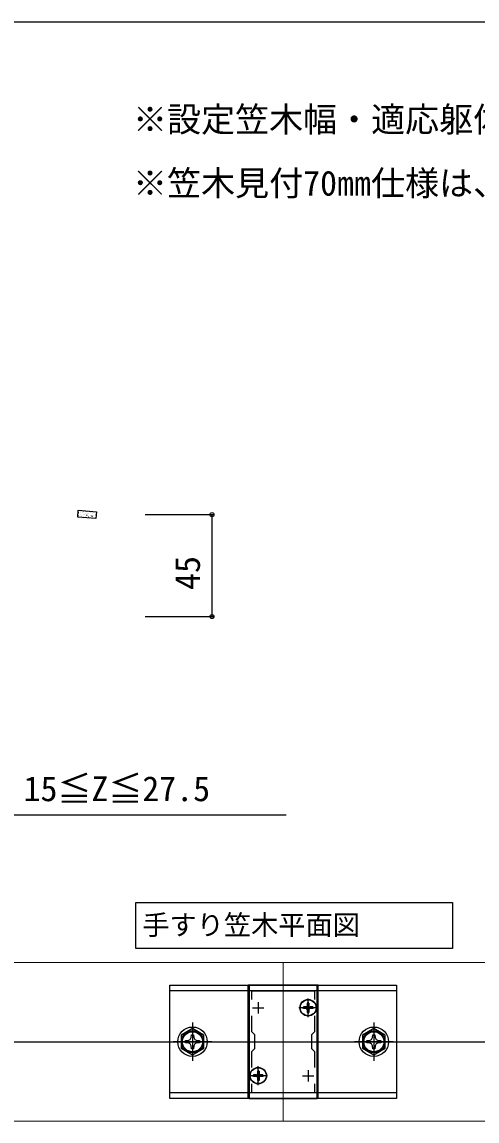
# Model space of a CAD drawing. Units: millimetres, scale not verified. Extents: x -875 to 875, y -1300 to 1294.
# Drawn here: x 140 to 340.7, y 765.2 to 1250.4 of the extents above; entities that cross this region are included whole.
import ezdxf
from ezdxf.enums import TextEntityAlignment as Align

# ---------------------------------------------------------------- set-up
doc = ezdxf.new("R2010")
doc.units = ezdxf.units.MM
doc.header["$LTSCALE"] = 8
for name, color, linetype in [('0-1_USER1', 3, 'Continuous'), ('0-2_YKK_11', 7, 'Continuous'), ('0-5_YKK_13', 4, 'Continuous'), ('0-7_YKK_D', 6, 'Continuous'), ('0-8_YKK_ZWAK', 7, 'Continuous'), ('0-9_YSS_K', 3, 'Continuous')]:
    doc.layers.add(name, color=color, linetype=linetype)
doc.layers.add('0-4_YKK_12', color=2, linetype='Continuous', lineweight=18)
doc.styles.add('ＭＳ ゴシック', font='')
doc.styles.get('ＭＳ ゴシック').set_extended_font_data('MS Gothic')

msp = doc.modelspace()

# ---------------------------------------------------------------- linework, layer by layer
at = {"layer": '0-1_USER1'}
msp.add_lwpolyline([(190.172, 841.34), (190.172, 861.682), (329.849, 861.682), (329.849, 841.34)], close=True, dxfattribs=at)
at = {"layer": '0-2_YKK_11'}
for p, q in [((241.689, 815.237), (246.689, 815.237)), ((244.189, 817.737), (244.189, 812.737)), ((263.689, 815.237), (268.689, 815.237)), ((266.189, 817.737), (266.189, 812.737)), ((244.189, 787.737), (244.189, 782.737)), ((266.189, 787.737), (266.189, 782.737)), ((241.689, 785.237), (246.689, 785.237)), ((263.689, 785.237), (268.689, 785.237))]:
    msp.add_line(p, q, dxfattribs=at)
msp.add_lwpolyline([(240.189, 825.237), (240.189, 775.237), (270.189, 775.237), (270.189, 825.237)], close=True, dxfattribs=at)
for points in [[(241.389, 818.87), (241.389, 822.737), (268.989, 822.737), (268.989, 818.87)], [(241.389, 788.87), (241.389, 795.937), (242.689, 797.237), (242.689, 803.237), (241.389, 804.537), (241.389, 811.604)], [(268.989, 811.604), (268.989, 804.537), (267.689, 803.237), (267.689, 797.237), (268.989, 795.937), (268.989, 788.87)], [(268.989, 781.604), (268.989, 777.737), (241.389, 777.737), (241.389, 781.604)]]:
    msp.add_lwpolyline(points, dxfattribs=at)
at = {"layer": '0-4_YKK_12'}
for p, q in [((772.189, 835.237), (-262.811, 835.237)), ((255.189, 765.237), (255.189, 835.237))]:
    msp.add_line(p, q, dxfattribs=at)
msp.add_lwpolyline([(-272.311, 765.237), (-262.811, 765.237), (772.189, 765.237)], dxfattribs=at)
at = {"layer": '0-5_YKK_13'}
for p, q in [((164.961, 1033.834), (164.986, 1033.832)), ((165.457, 1034.746), (165.5, 1034.771)), ((165.728, 1034.461), (165.753, 1034.459)), ((165.866, 1033.814), (165.871, 1033.816)), ((166.476, 1033.709), (166.501, 1033.707)), ((167.243, 1034.335), (167.268, 1034.333)), ((167.298, 1034.191), (167.302, 1034.193)), ((167.819, 1034.18), (167.863, 1034.204)), ((167.991, 1033.583), (168.016, 1033.581)), ((168.758, 1034.209), (168.783, 1034.207)), ((169.506, 1033.457), (169.531, 1033.455)), ((170.273, 1034.083), (170.297, 1034.081)), ((170.519, 1033.655), (170.524, 1033.656)), ((171.787, 1033.958), (171.812, 1033.956)), ((171.926, 1034.026), (171.931, 1034.027)), ((164.649, 1032.109), (164.654, 1032.11)), ((164.83, 1032.539), (164.874, 1032.563)), ((164.838, 1032.345), (164.863, 1032.342)), ((165.605, 1032.971), (165.629, 1032.969)), ((166.08, 1032.486), (166.085, 1032.487)), ((166.352, 1032.219), (166.377, 1032.217)), ((167.119, 1032.845), (167.144, 1032.843)), ((167.192, 1031.972), (167.236, 1031.996)), ((167.487, 1032.857), (167.492, 1032.858)), ((167.867, 1032.093), (167.892, 1032.091)), ((168.606, 1032.748), (168.65, 1032.772)), ((168.634, 1032.719), (168.659, 1032.717)), ((169.088, 1033.278), (169.092, 1033.279)), ((169.302, 1031.95), (169.306, 1031.951)), ((169.382, 1031.967), (169.407, 1031.965)), ((170.149, 1032.594), (170.174, 1032.591)), ((170.709, 1032.32), (170.713, 1032.322)), ((170.897, 1031.842), (170.922, 1031.84)), ((170.968, 1032.181), (171.012, 1032.205)), ((171.02, 1033.331), (171.045, 1033.329)), ((171.664, 1032.468), (171.689, 1032.466)), ((172.309, 1032.742), (172.314, 1032.743)), ((172.382, 1032.957), (172.426, 1032.981)), ((172.412, 1031.716), (172.436, 1031.714)), ((172.523, 1031.414), (172.528, 1031.415)), ((172.535, 1033.206), (172.56, 1033.204)), ((270.689, 825.237), (239.689, 825.237)), ((270.689, 775.237), (270.689, 825.237)), ((205.188, 777.739), (205.189, 822.737)), ((305.189, 822.736), (205.189, 822.737)), ((305.189, 822.736), (305.188, 777.738)), ((270.339, 815.237), (262.039, 815.237)), ((264.139, 815.587), (264.139, 814.887)), ((265.339, 815.587), (264.139, 815.587)), ((266.539, 817.287), (265.839, 817.287)), ((265.839, 817.287), (265.839, 816.087)), ((266.189, 811.087), (266.189, 819.387)), ((266.539, 817.287), (266.539, 816.087)), ((268.239, 815.587), (267.039, 815.587)), ((268.239, 815.587), (268.239, 814.887)), ((265.339, 814.887), (264.139, 814.887)), ((265.839, 814.387), (265.839, 813.187)), ((266.539, 813.187), (265.839, 813.187)), ((266.539, 814.387), (266.539, 813.187)), ((268.239, 814.887), (267.039, 814.887)), ((215.189, 808.737), (215.189, 791.737)), ((295.189, 808.737), (295.189, 791.737)), ((214.665, 802.09), (214.687, 803.337)), ((294.665, 802.09), (294.687, 803.337)), ((223.689, 800.237), (206.689, 800.237)), ((303.689, 800.237), (286.689, 800.237)), ((244.539, 787.287), (243.839, 787.287)), ((243.839, 787.287), (243.839, 786.087)), ((244.189, 781.087), (244.189, 789.387)), ((244.539, 787.287), (244.539, 786.087)), ((248.339, 785.237), (240.039, 785.237)), ((242.139, 785.587), (242.139, 784.887)), ((243.339, 785.587), (242.139, 785.587)), ((243.339, 784.887), (242.139, 784.887)), ((243.839, 784.387), (243.839, 783.187)), ((244.539, 783.187), (243.839, 783.187)), ((244.539, 784.387), (244.539, 783.187)), ((246.239, 785.587), (245.039, 785.587)), ((246.239, 784.887), (245.039, 784.887)), ((246.239, 785.587), (246.239, 784.887)), ((305.189, 777.738), (205.189, 777.739))]:
    msp.add_line(p, q, dxfattribs=at)
for points in [[(164.826, 1034.865), (172.798, 1034.203), (172.55, 1031.213), (164.577, 1031.875)], [(305.189, 825.237), (305.189, 775.237), (205.189, 775.237), (205.189, 825.237)], [(220.189, 803.124), (215.189, 806.01), (210.189, 803.124), (210.189, 797.35), (215.189, 794.463), (220.189, 797.35)], [(300.189, 803.124), (295.189, 806.01), (290.189, 803.124), (290.189, 797.35), (295.189, 794.463), (300.189, 797.35)]]:
    msp.add_lwpolyline(points, close=True, dxfattribs=at)
for points in [[(270.689, 775.237), (239.689, 775.237), (239.689, 825.237)], [(213.335, 799.714), (212.089, 799.735), (212.089, 800.738), (213.335, 800.76)], [(213.335, 800.76), (214.204, 801.222), (214.665, 802.09)], [(214.687, 803.337), (215.69, 803.337), (215.712, 802.09)], [(215.712, 802.09), (216.174, 801.222), (217.042, 800.76)], [(217.042, 800.76), (218.289, 800.738), (218.289, 799.735), (217.042, 799.714)], [(293.335, 799.714), (292.089, 799.735), (292.089, 800.738), (293.335, 800.76)], [(293.335, 800.76), (294.204, 801.222), (294.665, 802.09)], [(294.687, 803.337), (295.69, 803.337), (295.712, 802.09)], [(295.712, 802.09), (296.174, 801.222), (297.042, 800.76)], [(297.042, 800.76), (298.289, 800.738), (298.289, 799.735), (297.042, 799.714)], [(214.665, 798.383), (214.204, 799.252), (213.335, 799.714)], [(215.712, 798.383), (215.69, 797.137), (214.687, 797.137), (214.665, 798.383)], [(217.042, 799.714), (216.174, 799.252), (215.712, 798.383)], [(294.665, 798.383), (294.204, 799.252), (293.335, 799.714)], [(295.712, 798.383), (295.69, 797.137), (294.687, 797.137), (294.665, 798.383)], [(297.042, 799.714), (296.174, 799.252), (295.712, 798.383)]]:
    msp.add_lwpolyline(points, dxfattribs=at)
for centre, radius in [((266.189, 815.237), 3.65), ((266.189, 815.237), 3.5), ((215.189, 800.237), 6.5), ((295.189, 800.237), 6.5), ((215.189, 800.237), 4.907), ((215.189, 800.237), 4.432), ((295.189, 800.237), 4.907), ((295.189, 800.237), 4.432), ((244.189, 785.237), 3.65), ((244.189, 785.237), 3.5)]:
    msp.add_circle(centre, radius, dxfattribs=at)
for centre, start, end in [((265.339, 816.087), 270, 0), ((267.039, 816.087), 180, 270), ((265.339, 814.387), 0, 90), ((267.039, 814.387), 90, 180), ((243.339, 786.087), 270, 0), ((245.039, 786.087), 180, 270), ((243.339, 784.387), 0, 90), ((245.039, 784.387), 90, 180)]:
    msp.add_arc(centre, 0.5, start, end, dxfattribs=at)
at = {"layer": '0-7_YKK_D'}
for p, q in [((194.28, 1032.926), (224.78, 1032.926)), ((223.78, 1032.926), (223.78, 987.926)), ((194.28, 987.926), (224.78, 987.926))]:
    msp.add_line(p, q, dxfattribs=at)
msp.add_lwpolyline([(119.957, 900.37), (137.457, 900.37), (256.52, 900.37)], dxfattribs=at)
for centre in [(223.78, 1032.926), (223.78, 987.926)]:
    msp.add_circle(centre, 0.875, dxfattribs=at)
at = {"layer": '0-8_YKK_ZWAK'}
msp.add_line((-875, 1250.4), (875, 1250.4), dxfattribs=at)
at = {"layer": '0-9_YSS_K'}
msp.add_line((-324.811, 800.237), (842.73, 800.237), dxfattribs=at)

# ---------------------------------------------------------------- texts
at = {"layer": '0-1_USER1', "style": 'ＭＳ ゴシック'}
for s, height, p in [('※設定笠木幅・適応躯体厚は、各シリーズの技術資料をご参照ください。', 11, (188.955, 1198.599)), ('※笠木見付70㎜仕様は、ベースレールの納まり図をご参照ください。', 11, (188.955, 1170.445)), ('手すり笠木平面図', 8.798, (193.045, 844.734))]:
    msp.add_text(s, height=height, dxfattribs=at).set_placement(p, align=Align.BOTTOM_LEFT)
at = {"layer": '0-7_YKK_D', "style": 'ＭＳ ゴシック'}
msp.add_text('45', height=11, rotation=90, dxfattribs=at).set_placement((221.78, 999.688), align=Align.BOTTOM_LEFT)
msp.add_text('15≦Z≦27.5', height=11, dxfattribs=at).set_placement((140.656, 903.137), align=Align.BOTTOM_LEFT)

doc.saveas('drawing.dxf')
